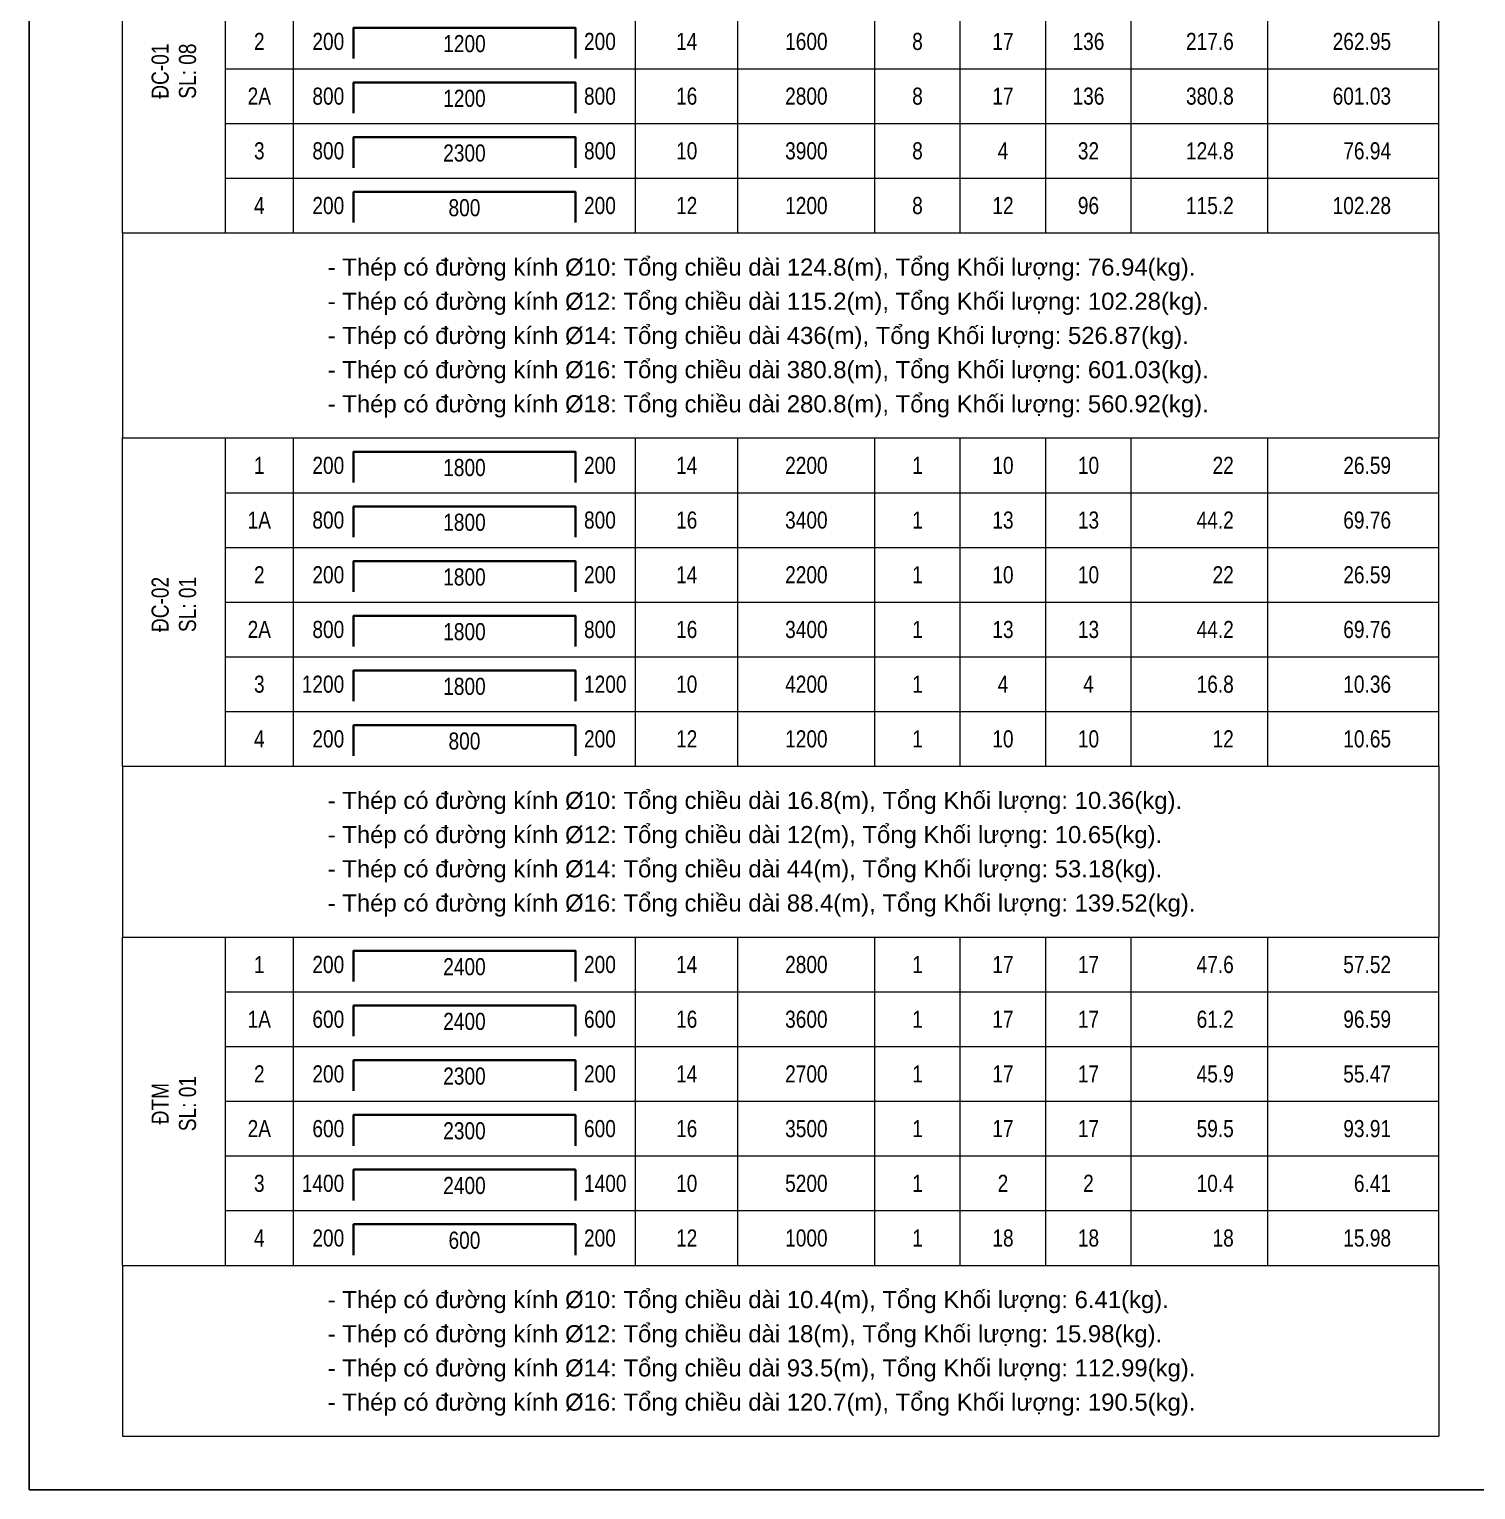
# Model space of a CAD drawing. Extents: x -165145 to 691808, y -202842 to 311040.
# Drawn here: x 356992 to 367569, y 62514 to 73195 of the extents above; entities that cross this region are included whole.
import ezdxf
from ezdxf.enums import TextEntityAlignment as Align

# ---------------------------------------------------------------- set-up
doc = ezdxf.new("R2010")
doc.units = 0
doc.header["$LTSCALE"] = 10
doc.header["$MEASUREMENT"] = 0
doc.layers.get('Defpoints').update_dxf_attribs({"color": 5, "linetype": 'CONTINUOUS'})
for name, color, linetype, lineweight in [('DCE_BaoBeTong', 4, 'CONTINUOUS', 18), ('Dce_text', 7, 'CONTINUOUS', 13), ('DCE_ThepChu', 1, 'CONTINUOUS', 35), ('TEXT', 4, 'CONTINUOUS', 20)]:
    doc.layers.add(name, color=color, linetype=linetype, lineweight=lineweight)
doc.styles.add('Dce_Text', font='arial.ttf', dxfattribs={"width": 0.8})
doc.styles.add('Dce_Text2', font='arial.ttf', dxfattribs={"width": 0.8})

# ---------------------------------------------------------------- blocks, each defined once
blk = doc.blocks.new('TenCauKien')
at = {"layer": 'Dce_text', "style": 'Dce_Text', "width": 0.8}
for tag, p in [('TENCAUKIEN', (-2, 0)), ('SOCAUKIEN', (2, 0))]:
    blk.add_attdef(tag, text='', height=2.5, rotation=90, dxfattribs=at).set_placement(p, align=Align.MIDDLE_CENTER)
blk = doc.blocks.new('TK4')
at = {"layer": 'DCE_BaoBeTong'}
for p, q in [((0, -8), (0, 0)), ((25, -8), (25, 0)), ((75, -8), (75, 0)), ((90, -8), (90, 0)), ((110, -8), (110, 0)), ((122.5, -8), (122.5, 0)), ((135, -8), (135, 0)), ((147.5, -8), (147.5, 0)), ((167.5, -8), (167.5, 0))]:
    blk.add_line(p, q, dxfattribs=at)
for points in [[(15, -8), (25, -8), (75, -8), (90, -8), (122.5, -8), (135, -8), (147.5, -8), (167.5, -8), (192.5, -8), (192.5, 0)], [(15, 0), (15, -8)]]:
    blk.add_lwpolyline(points, dxfattribs=at)
at = {"layer": 'DCE_ThepChu'}
blk.add_lwpolyline([(33.78, -6.5), (33.78, -2), (66.22, -2), (66.22, -6.5)], dxfattribs=at)
at = {"layer": 'Dce_text', "color": 2, "style": 'Dce_Text', "width": 0.8, "flags": 4}
for tag, p in [('SH', (20, -4)), ('L2', (50, -4.32)), ('DK', (82.5, -4)), ('sumL', (100, -4)), ('SKC', (116.25, -4)), ('SL', (128.75, -4))]:
    blk.add_attdef(tag, text='', height=2.5, dxfattribs=at).set_placement(p, align=Align.MIDDLE_CENTER)
for tag, p in [('L1', (32.43, -4)), ('Lall', (162.5, -4)), ('KL', (185.5, -4))]:
    blk.add_attdef(tag, text='', height=2.5, dxfattribs=at).set_placement(p, align=Align.MIDDLE_RIGHT)
blk.add_attdef('L3', text='', height=2.5, dxfattribs=at).set_placement((67.48, -4), align=Align.MIDDLE_LEFT)
at = {"layer": 'Dce_text', "color": 2, "style": 'Dce_Text', "width": 0.8}
blk.add_attdef('TSL', text='', height=2.5, dxfattribs=at).set_placement((141.25, -4), align=Align.MIDDLE_CENTER)

msp = doc.modelspace()

# ---------------------------------------------------------------- linework, layer by layer
at = {"layer": 'DCE_BaoBeTong'}
for p, q in [((357674.27379, 71705.51187), (358424.27379, 71705.51187)), ((357674.27379, 71705.51187), (357674.27379, 70205.51187)), ((367299.27379, 71705.51187), (367299.27379, 70205.51187)), ((357674.27379, 70205.51187), (367299.27379, 70205.51187)), ((357674.27379, 67805.51187), (358424.27379, 67805.51187)), ((357674.27379, 67805.51187), (357674.27379, 66555.51187)), ((367299.27379, 67805.51187), (367299.27379, 66555.51187)), ((357674.27379, 66555.51187), (367299.27379, 66555.51187)), ((357674.27379, 64155.51187), (358424.27379, 64155.51187)), ((357674.27379, 64155.51187), (357674.27379, 62905.51187)), ((367299.27379, 64155.51187), (367299.27379, 62905.51187)), ((357674.27379, 62905.51187), (367299.27379, 62905.51187))]:
    msp.add_line(p, q, dxfattribs=at)
at = {"layer": 'Defpoints'}
msp.add_lwpolyline([(356992.12104, 79998.00909), (378009.08979, 79998.00909), (378009.08979, 62514.32784), (356992.12104, 62514.32784)], close=True, dxfattribs=at)

# ---------------------------------------------------------------- block references
at = {"layer": 'Dce_text'}
ref = msp.add_blockref('TK4', (357674.27379, 73305.51187), dxfattribs=dict(at, xscale=50, yscale=50, zscale=50))
ref.add_attrib('SH', '2', dxfattribs={"color": 2, "height": 125, "style": 'Dce_Text', "width": 0.8}).set_placement((358674.27379, 73105.51187), align=Align.MIDDLE_CENTER)
ref.add_attrib('L2', '1200', dxfattribs={"color": 2, "height": 125, "style": 'Dce_Text', "width": 0.8}).set_placement((360174.27379, 73089.55008), align=Align.MIDDLE_CENTER)
ref.add_attrib('L1', '200', dxfattribs={"color": 2, "height": 125, "style": 'Dce_Text', "width": 0.8}).set_placement((359295.5391, 73105.51187), align=Align.MIDDLE_RIGHT)
ref.add_attrib('L3', '200', dxfattribs={"color": 2, "height": 125, "style": 'Dce_Text', "width": 0.8}).set_placement((361048.51276, 73105.51187), align=Align.MIDDLE_LEFT)
ref.add_attrib('DK', '14', dxfattribs={"color": 2, "height": 125, "style": 'Dce_Text', "width": 0.8}).set_placement((361799.27379, 73105.51187), align=Align.MIDDLE_CENTER)
ref.add_attrib('sumL', '1600', dxfattribs={"color": 2, "height": 125, "style": 'Dce_Text', "width": 0.8}).set_placement((362674.27379, 73105.51187), align=Align.MIDDLE_CENTER)
ref.add_attrib('SL', '17', dxfattribs={"color": 2, "height": 125, "style": 'Dce_Text', "width": 0.8}).set_placement((364111.77379, 73105.51187), align=Align.MIDDLE_CENTER)
ref.add_attrib('SKC', '8', dxfattribs={"color": 2, "height": 125, "style": 'Dce_Text', "width": 0.8}).set_placement((363486.77379, 73105.51187), align=Align.MIDDLE_CENTER)
ref.add_attrib('Lall', '217.6', dxfattribs={"color": 2, "height": 125, "style": 'Dce_Text', "width": 0.8}).set_placement((365799.27379, 73105.51187), align=Align.MIDDLE_RIGHT)
ref.add_attrib('KL', '262.95', dxfattribs={"color": 2, "height": 125, "style": 'Dce_Text', "width": 0.8}).set_placement((366949.27379, 73105.51187), align=Align.MIDDLE_RIGHT)
ref.add_attrib('TSL', '136', dxfattribs={"color": 2, "height": 125, "style": 'Dce_Text', "width": 0.8}).set_placement((364736.77379, 73105.51187), align=Align.MIDDLE_CENTER)
ref = msp.add_blockref('TK4', (357674.27379, 72905.51187), dxfattribs=dict(at, xscale=50, yscale=50, zscale=50))
ref.add_attrib('SH', '2A', dxfattribs={"color": 2, "height": 125, "style": 'Dce_Text', "width": 0.8}).set_placement((358674.27379, 72705.51187), align=Align.MIDDLE_CENTER)
ref.add_attrib('L2', '1200', dxfattribs={"color": 2, "height": 125, "style": 'Dce_Text', "width": 0.8}).set_placement((360174.27379, 72689.55008), align=Align.MIDDLE_CENTER)
ref.add_attrib('L1', '800', dxfattribs={"color": 2, "height": 125, "style": 'Dce_Text', "width": 0.8}).set_placement((359295.5391, 72705.51187), align=Align.MIDDLE_RIGHT)
ref.add_attrib('L3', '800', dxfattribs={"color": 2, "height": 125, "style": 'Dce_Text', "width": 0.8}).set_placement((361048.51276, 72705.51187), align=Align.MIDDLE_LEFT)
ref.add_attrib('DK', '16', dxfattribs={"color": 2, "height": 125, "style": 'Dce_Text', "width": 0.8}).set_placement((361799.27379, 72705.51187), align=Align.MIDDLE_CENTER)
ref.add_attrib('sumL', '2800', dxfattribs={"color": 2, "height": 125, "style": 'Dce_Text', "width": 0.8}).set_placement((362674.27379, 72705.51187), align=Align.MIDDLE_CENTER)
ref.add_attrib('SL', '17', dxfattribs={"color": 2, "height": 125, "style": 'Dce_Text', "width": 0.8}).set_placement((364111.77379, 72705.51187), align=Align.MIDDLE_CENTER)
ref.add_attrib('SKC', '8', dxfattribs={"color": 2, "height": 125, "style": 'Dce_Text', "width": 0.8}).set_placement((363486.77379, 72705.51187), align=Align.MIDDLE_CENTER)
ref.add_attrib('Lall', '380.8', dxfattribs={"color": 2, "height": 125, "style": 'Dce_Text', "width": 0.8}).set_placement((365799.27379, 72705.51187), align=Align.MIDDLE_RIGHT)
ref.add_attrib('KL', '601.03', dxfattribs={"color": 2, "height": 125, "style": 'Dce_Text', "width": 0.8}).set_placement((366949.27379, 72705.51187), align=Align.MIDDLE_RIGHT)
ref.add_attrib('TSL', '136', dxfattribs={"color": 2, "height": 125, "style": 'Dce_Text', "width": 0.8}).set_placement((364736.77379, 72705.51187), align=Align.MIDDLE_CENTER)
ref = msp.add_blockref('TK4', (357674.27379, 72505.51187), dxfattribs=dict(at, xscale=50, yscale=50, zscale=50))
ref.add_attrib('SH', '3', dxfattribs={"color": 2, "height": 125, "style": 'Dce_Text', "width": 0.8}).set_placement((358674.27379, 72305.51187), align=Align.MIDDLE_CENTER)
ref.add_attrib('L2', '2300', dxfattribs={"color": 2, "height": 125, "style": 'Dce_Text', "width": 0.8}).set_placement((360174.27379, 72289.55008), align=Align.MIDDLE_CENTER)
ref.add_attrib('L1', '800', dxfattribs={"color": 2, "height": 125, "style": 'Dce_Text', "width": 0.8}).set_placement((359295.5391, 72305.51187), align=Align.MIDDLE_RIGHT)
ref.add_attrib('L3', '800', dxfattribs={"color": 2, "height": 125, "style": 'Dce_Text', "width": 0.8}).set_placement((361048.51276, 72305.51187), align=Align.MIDDLE_LEFT)
ref.add_attrib('DK', '10', dxfattribs={"color": 2, "height": 125, "style": 'Dce_Text', "width": 0.8}).set_placement((361799.27379, 72305.51187), align=Align.MIDDLE_CENTER)
ref.add_attrib('sumL', '3900', dxfattribs={"color": 2, "height": 125, "style": 'Dce_Text', "width": 0.8}).set_placement((362674.27379, 72305.51187), align=Align.MIDDLE_CENTER)
ref.add_attrib('SL', '4', dxfattribs={"color": 2, "height": 125, "style": 'Dce_Text', "width": 0.8}).set_placement((364111.77379, 72305.51187), align=Align.MIDDLE_CENTER)
ref.add_attrib('SKC', '8', dxfattribs={"color": 2, "height": 125, "style": 'Dce_Text', "width": 0.8}).set_placement((363486.77379, 72305.51187), align=Align.MIDDLE_CENTER)
ref.add_attrib('Lall', '124.8', dxfattribs={"color": 2, "height": 125, "style": 'Dce_Text', "width": 0.8}).set_placement((365799.27379, 72305.51187), align=Align.MIDDLE_RIGHT)
ref.add_attrib('KL', '76.94', dxfattribs={"color": 2, "height": 125, "style": 'Dce_Text', "width": 0.8}).set_placement((366949.27379, 72305.51187), align=Align.MIDDLE_RIGHT)
ref.add_attrib('TSL', '32', dxfattribs={"color": 2, "height": 125, "style": 'Dce_Text', "width": 0.8}).set_placement((364736.77379, 72305.51187), align=Align.MIDDLE_CENTER)
ref = msp.add_blockref('TK4', (357674.27379, 72105.51187), dxfattribs=dict(at, xscale=50, yscale=50, zscale=50))
ref.add_attrib('SH', '4', dxfattribs={"color": 2, "height": 125, "style": 'Dce_Text', "width": 0.8}).set_placement((358674.27379, 71905.51187), align=Align.MIDDLE_CENTER)
ref.add_attrib('L2', '800', dxfattribs={"color": 2, "height": 125, "style": 'Dce_Text', "width": 0.8}).set_placement((360174.27379, 71889.55008), align=Align.MIDDLE_CENTER)
ref.add_attrib('L1', '200', dxfattribs={"color": 2, "height": 125, "style": 'Dce_Text', "width": 0.8}).set_placement((359295.5391, 71905.51187), align=Align.MIDDLE_RIGHT)
ref.add_attrib('L3', '200', dxfattribs={"color": 2, "height": 125, "style": 'Dce_Text', "width": 0.8}).set_placement((361048.51276, 71905.51187), align=Align.MIDDLE_LEFT)
ref.add_attrib('DK', '12', dxfattribs={"color": 2, "height": 125, "style": 'Dce_Text', "width": 0.8}).set_placement((361799.27379, 71905.51187), align=Align.MIDDLE_CENTER)
ref.add_attrib('sumL', '1200', dxfattribs={"color": 2, "height": 125, "style": 'Dce_Text', "width": 0.8}).set_placement((362674.27379, 71905.51187), align=Align.MIDDLE_CENTER)
ref.add_attrib('SL', '12', dxfattribs={"color": 2, "height": 125, "style": 'Dce_Text', "width": 0.8}).set_placement((364111.77379, 71905.51187), align=Align.MIDDLE_CENTER)
ref.add_attrib('SKC', '8', dxfattribs={"color": 2, "height": 125, "style": 'Dce_Text', "width": 0.8}).set_placement((363486.77379, 71905.51187), align=Align.MIDDLE_CENTER)
ref.add_attrib('Lall', '115.2', dxfattribs={"color": 2, "height": 125, "style": 'Dce_Text', "width": 0.8}).set_placement((365799.27379, 71905.51187), align=Align.MIDDLE_RIGHT)
ref.add_attrib('KL', '102.28', dxfattribs={"color": 2, "height": 125, "style": 'Dce_Text', "width": 0.8}).set_placement((366949.27379, 71905.51187), align=Align.MIDDLE_RIGHT)
ref.add_attrib('TSL', '96', dxfattribs={"color": 2, "height": 125, "style": 'Dce_Text', "width": 0.8}).set_placement((364736.77379, 71905.51187), align=Align.MIDDLE_CENTER)
ref = msp.add_blockref('TK4', (357674.27379, 70205.51187), dxfattribs=dict(at, xscale=50, yscale=50, zscale=50))
ref.add_attrib('SH', '1', dxfattribs={"color": 2, "height": 125, "style": 'Dce_Text', "width": 0.8}).set_placement((358674.27379, 70005.51187), align=Align.MIDDLE_CENTER)
ref.add_attrib('L2', '1800', dxfattribs={"color": 2, "height": 125, "style": 'Dce_Text', "width": 0.8}).set_placement((360174.27379, 69989.55008), align=Align.MIDDLE_CENTER)
ref.add_attrib('L1', '200', dxfattribs={"color": 2, "height": 125, "style": 'Dce_Text', "width": 0.8}).set_placement((359295.5391, 70005.51187), align=Align.MIDDLE_RIGHT)
ref.add_attrib('L3', '200', dxfattribs={"color": 2, "height": 125, "style": 'Dce_Text', "width": 0.8}).set_placement((361048.51276, 70005.51187), align=Align.MIDDLE_LEFT)
ref.add_attrib('DK', '14', dxfattribs={"color": 2, "height": 125, "style": 'Dce_Text', "width": 0.8}).set_placement((361799.27379, 70005.51187), align=Align.MIDDLE_CENTER)
ref.add_attrib('sumL', '2200', dxfattribs={"color": 2, "height": 125, "style": 'Dce_Text', "width": 0.8}).set_placement((362674.27379, 70005.51187), align=Align.MIDDLE_CENTER)
ref.add_attrib('SL', '10', dxfattribs={"color": 2, "height": 125, "style": 'Dce_Text', "width": 0.8}).set_placement((364111.77379, 70005.51187), align=Align.MIDDLE_CENTER)
ref.add_attrib('SKC', '1', dxfattribs={"color": 2, "height": 125, "style": 'Dce_Text', "width": 0.8}).set_placement((363486.77379, 70005.51187), align=Align.MIDDLE_CENTER)
ref.add_attrib('Lall', '22', dxfattribs={"color": 2, "height": 125, "style": 'Dce_Text', "width": 0.8}).set_placement((365799.27379, 70005.51187), align=Align.MIDDLE_RIGHT)
ref.add_attrib('KL', '26.59', dxfattribs={"color": 2, "height": 125, "style": 'Dce_Text', "width": 0.8}).set_placement((366949.27379, 70005.51187), align=Align.MIDDLE_RIGHT)
ref.add_attrib('TSL', '10', dxfattribs={"color": 2, "height": 125, "style": 'Dce_Text', "width": 0.8}).set_placement((364736.77379, 70005.51187), align=Align.MIDDLE_CENTER)
ref = msp.add_blockref('TK4', (357674.27379, 69805.51187), dxfattribs=dict(at, xscale=50, yscale=50, zscale=50))
ref.add_attrib('SH', '1A', dxfattribs={"color": 2, "height": 125, "style": 'Dce_Text', "width": 0.8}).set_placement((358674.27379, 69605.51187), align=Align.MIDDLE_CENTER)
ref.add_attrib('L2', '1800', dxfattribs={"color": 2, "height": 125, "style": 'Dce_Text', "width": 0.8}).set_placement((360174.27379, 69589.55008), align=Align.MIDDLE_CENTER)
ref.add_attrib('L1', '800', dxfattribs={"color": 2, "height": 125, "style": 'Dce_Text', "width": 0.8}).set_placement((359295.5391, 69605.51187), align=Align.MIDDLE_RIGHT)
ref.add_attrib('L3', '800', dxfattribs={"color": 2, "height": 125, "style": 'Dce_Text', "width": 0.8}).set_placement((361048.51276, 69605.51187), align=Align.MIDDLE_LEFT)
ref.add_attrib('DK', '16', dxfattribs={"color": 2, "height": 125, "style": 'Dce_Text', "width": 0.8}).set_placement((361799.27379, 69605.51187), align=Align.MIDDLE_CENTER)
ref.add_attrib('sumL', '3400', dxfattribs={"color": 2, "height": 125, "style": 'Dce_Text', "width": 0.8}).set_placement((362674.27379, 69605.51187), align=Align.MIDDLE_CENTER)
ref.add_attrib('SL', '13', dxfattribs={"color": 2, "height": 125, "style": 'Dce_Text', "width": 0.8}).set_placement((364111.77379, 69605.51187), align=Align.MIDDLE_CENTER)
ref.add_attrib('SKC', '1', dxfattribs={"color": 2, "height": 125, "style": 'Dce_Text', "width": 0.8}).set_placement((363486.77379, 69605.51187), align=Align.MIDDLE_CENTER)
ref.add_attrib('Lall', '44.2', dxfattribs={"color": 2, "height": 125, "style": 'Dce_Text', "width": 0.8}).set_placement((365799.27379, 69605.51187), align=Align.MIDDLE_RIGHT)
ref.add_attrib('KL', '69.76', dxfattribs={"color": 2, "height": 125, "style": 'Dce_Text', "width": 0.8}).set_placement((366949.27379, 69605.51187), align=Align.MIDDLE_RIGHT)
ref.add_attrib('TSL', '13', dxfattribs={"color": 2, "height": 125, "style": 'Dce_Text', "width": 0.8}).set_placement((364736.77379, 69605.51187), align=Align.MIDDLE_CENTER)
ref = msp.add_blockref('TK4', (357674.27379, 69405.51187), dxfattribs=dict(at, xscale=50, yscale=50, zscale=50))
ref.add_attrib('SH', '2', dxfattribs={"color": 2, "height": 125, "style": 'Dce_Text', "width": 0.8}).set_placement((358674.27379, 69205.51187), align=Align.MIDDLE_CENTER)
ref.add_attrib('L2', '1800', dxfattribs={"color": 2, "height": 125, "style": 'Dce_Text', "width": 0.8}).set_placement((360174.27379, 69189.55008), align=Align.MIDDLE_CENTER)
ref.add_attrib('L1', '200', dxfattribs={"color": 2, "height": 125, "style": 'Dce_Text', "width": 0.8}).set_placement((359295.5391, 69205.51187), align=Align.MIDDLE_RIGHT)
ref.add_attrib('L3', '200', dxfattribs={"color": 2, "height": 125, "style": 'Dce_Text', "width": 0.8}).set_placement((361048.51276, 69205.51187), align=Align.MIDDLE_LEFT)
ref.add_attrib('DK', '14', dxfattribs={"color": 2, "height": 125, "style": 'Dce_Text', "width": 0.8}).set_placement((361799.27379, 69205.51187), align=Align.MIDDLE_CENTER)
ref.add_attrib('sumL', '2200', dxfattribs={"color": 2, "height": 125, "style": 'Dce_Text', "width": 0.8}).set_placement((362674.27379, 69205.51187), align=Align.MIDDLE_CENTER)
ref.add_attrib('SL', '10', dxfattribs={"color": 2, "height": 125, "style": 'Dce_Text', "width": 0.8}).set_placement((364111.77379, 69205.51187), align=Align.MIDDLE_CENTER)
ref.add_attrib('SKC', '1', dxfattribs={"color": 2, "height": 125, "style": 'Dce_Text', "width": 0.8}).set_placement((363486.77379, 69205.51187), align=Align.MIDDLE_CENTER)
ref.add_attrib('Lall', '22', dxfattribs={"color": 2, "height": 125, "style": 'Dce_Text', "width": 0.8}).set_placement((365799.27379, 69205.51187), align=Align.MIDDLE_RIGHT)
ref.add_attrib('KL', '26.59', dxfattribs={"color": 2, "height": 125, "style": 'Dce_Text', "width": 0.8}).set_placement((366949.27379, 69205.51187), align=Align.MIDDLE_RIGHT)
ref.add_attrib('TSL', '10', dxfattribs={"color": 2, "height": 125, "style": 'Dce_Text', "width": 0.8}).set_placement((364736.77379, 69205.51187), align=Align.MIDDLE_CENTER)
ref = msp.add_blockref('TK4', (357674.27379, 69005.51187), dxfattribs=dict(at, xscale=50, yscale=50, zscale=50))
ref.add_attrib('SH', '2A', dxfattribs={"color": 2, "height": 125, "style": 'Dce_Text', "width": 0.8}).set_placement((358674.27379, 68805.51187), align=Align.MIDDLE_CENTER)
ref.add_attrib('L2', '1800', dxfattribs={"color": 2, "height": 125, "style": 'Dce_Text', "width": 0.8}).set_placement((360174.27379, 68789.55008), align=Align.MIDDLE_CENTER)
ref.add_attrib('L1', '800', dxfattribs={"color": 2, "height": 125, "style": 'Dce_Text', "width": 0.8}).set_placement((359295.5391, 68805.51187), align=Align.MIDDLE_RIGHT)
ref.add_attrib('L3', '800', dxfattribs={"color": 2, "height": 125, "style": 'Dce_Text', "width": 0.8}).set_placement((361048.51276, 68805.51187), align=Align.MIDDLE_LEFT)
ref.add_attrib('DK', '16', dxfattribs={"color": 2, "height": 125, "style": 'Dce_Text', "width": 0.8}).set_placement((361799.27379, 68805.51187), align=Align.MIDDLE_CENTER)
ref.add_attrib('sumL', '3400', dxfattribs={"color": 2, "height": 125, "style": 'Dce_Text', "width": 0.8}).set_placement((362674.27379, 68805.51187), align=Align.MIDDLE_CENTER)
ref.add_attrib('SL', '13', dxfattribs={"color": 2, "height": 125, "style": 'Dce_Text', "width": 0.8}).set_placement((364111.77379, 68805.51187), align=Align.MIDDLE_CENTER)
ref.add_attrib('SKC', '1', dxfattribs={"color": 2, "height": 125, "style": 'Dce_Text', "width": 0.8}).set_placement((363486.77379, 68805.51187), align=Align.MIDDLE_CENTER)
ref.add_attrib('Lall', '44.2', dxfattribs={"color": 2, "height": 125, "style": 'Dce_Text', "width": 0.8}).set_placement((365799.27379, 68805.51187), align=Align.MIDDLE_RIGHT)
ref.add_attrib('KL', '69.76', dxfattribs={"color": 2, "height": 125, "style": 'Dce_Text', "width": 0.8}).set_placement((366949.27379, 68805.51187), align=Align.MIDDLE_RIGHT)
ref.add_attrib('TSL', '13', dxfattribs={"color": 2, "height": 125, "style": 'Dce_Text', "width": 0.8}).set_placement((364736.77379, 68805.51187), align=Align.MIDDLE_CENTER)
ref = msp.add_blockref('TK4', (357674.27379, 68605.51187), dxfattribs=dict(at, xscale=50, yscale=50, zscale=50))
ref.add_attrib('SH', '3', dxfattribs={"color": 2, "height": 125, "style": 'Dce_Text', "width": 0.8}).set_placement((358674.27379, 68405.51187), align=Align.MIDDLE_CENTER)
ref.add_attrib('L2', '1800', dxfattribs={"color": 2, "height": 125, "style": 'Dce_Text', "width": 0.8}).set_placement((360174.27379, 68389.55008), align=Align.MIDDLE_CENTER)
ref.add_attrib('L1', '1200', dxfattribs={"color": 2, "height": 125, "style": 'Dce_Text', "width": 0.8}).set_placement((359295.5391, 68405.51187), align=Align.MIDDLE_RIGHT)
ref.add_attrib('L3', '1200', dxfattribs={"color": 2, "height": 125, "style": 'Dce_Text', "width": 0.8}).set_placement((361048.51276, 68405.51187), align=Align.MIDDLE_LEFT)
ref.add_attrib('DK', '10', dxfattribs={"color": 2, "height": 125, "style": 'Dce_Text', "width": 0.8}).set_placement((361799.27379, 68405.51187), align=Align.MIDDLE_CENTER)
ref.add_attrib('sumL', '4200', dxfattribs={"color": 2, "height": 125, "style": 'Dce_Text', "width": 0.8}).set_placement((362674.27379, 68405.51187), align=Align.MIDDLE_CENTER)
ref.add_attrib('SL', '4', dxfattribs={"color": 2, "height": 125, "style": 'Dce_Text', "width": 0.8}).set_placement((364111.77379, 68405.51187), align=Align.MIDDLE_CENTER)
ref.add_attrib('SKC', '1', dxfattribs={"color": 2, "height": 125, "style": 'Dce_Text', "width": 0.8}).set_placement((363486.77379, 68405.51187), align=Align.MIDDLE_CENTER)
ref.add_attrib('Lall', '16.8', dxfattribs={"color": 2, "height": 125, "style": 'Dce_Text', "width": 0.8}).set_placement((365799.27379, 68405.51187), align=Align.MIDDLE_RIGHT)
ref.add_attrib('KL', '10.36', dxfattribs={"color": 2, "height": 125, "style": 'Dce_Text', "width": 0.8}).set_placement((366949.27379, 68405.51187), align=Align.MIDDLE_RIGHT)
ref.add_attrib('TSL', '4', dxfattribs={"color": 2, "height": 125, "style": 'Dce_Text', "width": 0.8}).set_placement((364736.77379, 68405.51187), align=Align.MIDDLE_CENTER)
ref = msp.add_blockref('TK4', (357674.27379, 68205.51187), dxfattribs=dict(at, xscale=50, yscale=50, zscale=50))
ref.add_attrib('SH', '4', dxfattribs={"color": 2, "height": 125, "style": 'Dce_Text', "width": 0.8}).set_placement((358674.27379, 68005.51187), align=Align.MIDDLE_CENTER)
ref.add_attrib('L2', '800', dxfattribs={"color": 2, "height": 125, "style": 'Dce_Text', "width": 0.8}).set_placement((360174.27379, 67989.55008), align=Align.MIDDLE_CENTER)
ref.add_attrib('L1', '200', dxfattribs={"color": 2, "height": 125, "style": 'Dce_Text', "width": 0.8}).set_placement((359295.5391, 68005.51187), align=Align.MIDDLE_RIGHT)
ref.add_attrib('L3', '200', dxfattribs={"color": 2, "height": 125, "style": 'Dce_Text', "width": 0.8}).set_placement((361048.51276, 68005.51187), align=Align.MIDDLE_LEFT)
ref.add_attrib('DK', '12', dxfattribs={"color": 2, "height": 125, "style": 'Dce_Text', "width": 0.8}).set_placement((361799.27379, 68005.51187), align=Align.MIDDLE_CENTER)
ref.add_attrib('sumL', '1200', dxfattribs={"color": 2, "height": 125, "style": 'Dce_Text', "width": 0.8}).set_placement((362674.27379, 68005.51187), align=Align.MIDDLE_CENTER)
ref.add_attrib('SL', '10', dxfattribs={"color": 2, "height": 125, "style": 'Dce_Text', "width": 0.8}).set_placement((364111.77379, 68005.51187), align=Align.MIDDLE_CENTER)
ref.add_attrib('SKC', '1', dxfattribs={"color": 2, "height": 125, "style": 'Dce_Text', "width": 0.8}).set_placement((363486.77379, 68005.51187), align=Align.MIDDLE_CENTER)
ref.add_attrib('Lall', '12', dxfattribs={"color": 2, "height": 125, "style": 'Dce_Text', "width": 0.8}).set_placement((365799.27379, 68005.51187), align=Align.MIDDLE_RIGHT)
ref.add_attrib('KL', '10.65', dxfattribs={"color": 2, "height": 125, "style": 'Dce_Text', "width": 0.8}).set_placement((366949.27379, 68005.51187), align=Align.MIDDLE_RIGHT)
ref.add_attrib('TSL', '10', dxfattribs={"color": 2, "height": 125, "style": 'Dce_Text', "width": 0.8}).set_placement((364736.77379, 68005.51187), align=Align.MIDDLE_CENTER)
ref = msp.add_blockref('TK4', (357674.27379, 66555.51187), dxfattribs=dict(at, xscale=50, yscale=50, zscale=50))
ref.add_attrib('SH', '1', dxfattribs={"color": 2, "height": 125, "style": 'Dce_Text', "width": 0.8}).set_placement((358674.27379, 66355.51187), align=Align.MIDDLE_CENTER)
ref.add_attrib('L2', '2400', dxfattribs={"color": 2, "height": 125, "style": 'Dce_Text', "width": 0.8}).set_placement((360174.27379, 66339.55008), align=Align.MIDDLE_CENTER)
ref.add_attrib('L1', '200', dxfattribs={"color": 2, "height": 125, "style": 'Dce_Text', "width": 0.8}).set_placement((359295.5391, 66355.51187), align=Align.MIDDLE_RIGHT)
ref.add_attrib('L3', '200', dxfattribs={"color": 2, "height": 125, "style": 'Dce_Text', "width": 0.8}).set_placement((361048.51276, 66355.51187), align=Align.MIDDLE_LEFT)
ref.add_attrib('DK', '14', dxfattribs={"color": 2, "height": 125, "style": 'Dce_Text', "width": 0.8}).set_placement((361799.27379, 66355.51187), align=Align.MIDDLE_CENTER)
ref.add_attrib('sumL', '2800', dxfattribs={"color": 2, "height": 125, "style": 'Dce_Text', "width": 0.8}).set_placement((362674.27379, 66355.51187), align=Align.MIDDLE_CENTER)
ref.add_attrib('SL', '17', dxfattribs={"color": 2, "height": 125, "style": 'Dce_Text', "width": 0.8}).set_placement((364111.77379, 66355.51187), align=Align.MIDDLE_CENTER)
ref.add_attrib('SKC', '1', dxfattribs={"color": 2, "height": 125, "style": 'Dce_Text', "width": 0.8}).set_placement((363486.77379, 66355.51187), align=Align.MIDDLE_CENTER)
ref.add_attrib('Lall', '47.6', dxfattribs={"color": 2, "height": 125, "style": 'Dce_Text', "width": 0.8}).set_placement((365799.27379, 66355.51187), align=Align.MIDDLE_RIGHT)
ref.add_attrib('KL', '57.52', dxfattribs={"color": 2, "height": 125, "style": 'Dce_Text', "width": 0.8}).set_placement((366949.27379, 66355.51187), align=Align.MIDDLE_RIGHT)
ref.add_attrib('TSL', '17', dxfattribs={"color": 2, "height": 125, "style": 'Dce_Text', "width": 0.8}).set_placement((364736.77379, 66355.51187), align=Align.MIDDLE_CENTER)
ref = msp.add_blockref('TK4', (357674.27379, 66155.51187), dxfattribs=dict(at, xscale=50, yscale=50, zscale=50))
ref.add_attrib('SH', '1A', dxfattribs={"color": 2, "height": 125, "style": 'Dce_Text', "width": 0.8}).set_placement((358674.27379, 65955.51187), align=Align.MIDDLE_CENTER)
ref.add_attrib('L2', '2400', dxfattribs={"color": 2, "height": 125, "style": 'Dce_Text', "width": 0.8}).set_placement((360174.27379, 65939.55008), align=Align.MIDDLE_CENTER)
ref.add_attrib('L1', '600', dxfattribs={"color": 2, "height": 125, "style": 'Dce_Text', "width": 0.8}).set_placement((359295.5391, 65955.51187), align=Align.MIDDLE_RIGHT)
ref.add_attrib('L3', '600', dxfattribs={"color": 2, "height": 125, "style": 'Dce_Text', "width": 0.8}).set_placement((361048.51276, 65955.51187), align=Align.MIDDLE_LEFT)
ref.add_attrib('DK', '16', dxfattribs={"color": 2, "height": 125, "style": 'Dce_Text', "width": 0.8}).set_placement((361799.27379, 65955.51187), align=Align.MIDDLE_CENTER)
ref.add_attrib('sumL', '3600', dxfattribs={"color": 2, "height": 125, "style": 'Dce_Text', "width": 0.8}).set_placement((362674.27379, 65955.51187), align=Align.MIDDLE_CENTER)
ref.add_attrib('SL', '17', dxfattribs={"color": 2, "height": 125, "style": 'Dce_Text', "width": 0.8}).set_placement((364111.77379, 65955.51187), align=Align.MIDDLE_CENTER)
ref.add_attrib('SKC', '1', dxfattribs={"color": 2, "height": 125, "style": 'Dce_Text', "width": 0.8}).set_placement((363486.77379, 65955.51187), align=Align.MIDDLE_CENTER)
ref.add_attrib('Lall', '61.2', dxfattribs={"color": 2, "height": 125, "style": 'Dce_Text', "width": 0.8}).set_placement((365799.27379, 65955.51187), align=Align.MIDDLE_RIGHT)
ref.add_attrib('KL', '96.59', dxfattribs={"color": 2, "height": 125, "style": 'Dce_Text', "width": 0.8}).set_placement((366949.27379, 65955.51187), align=Align.MIDDLE_RIGHT)
ref.add_attrib('TSL', '17', dxfattribs={"color": 2, "height": 125, "style": 'Dce_Text', "width": 0.8}).set_placement((364736.77379, 65955.51187), align=Align.MIDDLE_CENTER)
ref = msp.add_blockref('TK4', (357674.27379, 65755.51187), dxfattribs=dict(at, xscale=50, yscale=50, zscale=50))
ref.add_attrib('SH', '2', dxfattribs={"color": 2, "height": 125, "style": 'Dce_Text', "width": 0.8}).set_placement((358674.27379, 65555.51187), align=Align.MIDDLE_CENTER)
ref.add_attrib('L2', '2300', dxfattribs={"color": 2, "height": 125, "style": 'Dce_Text', "width": 0.8}).set_placement((360174.27379, 65539.55008), align=Align.MIDDLE_CENTER)
ref.add_attrib('L1', '200', dxfattribs={"color": 2, "height": 125, "style": 'Dce_Text', "width": 0.8}).set_placement((359295.5391, 65555.51187), align=Align.MIDDLE_RIGHT)
ref.add_attrib('L3', '200', dxfattribs={"color": 2, "height": 125, "style": 'Dce_Text', "width": 0.8}).set_placement((361048.51276, 65555.51187), align=Align.MIDDLE_LEFT)
ref.add_attrib('DK', '14', dxfattribs={"color": 2, "height": 125, "style": 'Dce_Text', "width": 0.8}).set_placement((361799.27379, 65555.51187), align=Align.MIDDLE_CENTER)
ref.add_attrib('sumL', '2700', dxfattribs={"color": 2, "height": 125, "style": 'Dce_Text', "width": 0.8}).set_placement((362674.27379, 65555.51187), align=Align.MIDDLE_CENTER)
ref.add_attrib('SL', '17', dxfattribs={"color": 2, "height": 125, "style": 'Dce_Text', "width": 0.8}).set_placement((364111.77379, 65555.51187), align=Align.MIDDLE_CENTER)
ref.add_attrib('SKC', '1', dxfattribs={"color": 2, "height": 125, "style": 'Dce_Text', "width": 0.8}).set_placement((363486.77379, 65555.51187), align=Align.MIDDLE_CENTER)
ref.add_attrib('Lall', '45.9', dxfattribs={"color": 2, "height": 125, "style": 'Dce_Text', "width": 0.8}).set_placement((365799.27379, 65555.51187), align=Align.MIDDLE_RIGHT)
ref.add_attrib('KL', '55.47', dxfattribs={"color": 2, "height": 125, "style": 'Dce_Text', "width": 0.8}).set_placement((366949.27379, 65555.51187), align=Align.MIDDLE_RIGHT)
ref.add_attrib('TSL', '17', dxfattribs={"color": 2, "height": 125, "style": 'Dce_Text', "width": 0.8}).set_placement((364736.77379, 65555.51187), align=Align.MIDDLE_CENTER)
ref = msp.add_blockref('TK4', (357674.27379, 65355.51187), dxfattribs=dict(at, xscale=50, yscale=50, zscale=50))
ref.add_attrib('SH', '2A', dxfattribs={"color": 2, "height": 125, "style": 'Dce_Text', "width": 0.8}).set_placement((358674.27379, 65155.51187), align=Align.MIDDLE_CENTER)
ref.add_attrib('L2', '2300', dxfattribs={"color": 2, "height": 125, "style": 'Dce_Text', "width": 0.8}).set_placement((360174.27379, 65139.55008), align=Align.MIDDLE_CENTER)
ref.add_attrib('L1', '600', dxfattribs={"color": 2, "height": 125, "style": 'Dce_Text', "width": 0.8}).set_placement((359295.5391, 65155.51187), align=Align.MIDDLE_RIGHT)
ref.add_attrib('L3', '600', dxfattribs={"color": 2, "height": 125, "style": 'Dce_Text', "width": 0.8}).set_placement((361048.51276, 65155.51187), align=Align.MIDDLE_LEFT)
ref.add_attrib('DK', '16', dxfattribs={"color": 2, "height": 125, "style": 'Dce_Text', "width": 0.8}).set_placement((361799.27379, 65155.51187), align=Align.MIDDLE_CENTER)
ref.add_attrib('sumL', '3500', dxfattribs={"color": 2, "height": 125, "style": 'Dce_Text', "width": 0.8}).set_placement((362674.27379, 65155.51187), align=Align.MIDDLE_CENTER)
ref.add_attrib('SL', '17', dxfattribs={"color": 2, "height": 125, "style": 'Dce_Text', "width": 0.8}).set_placement((364111.77379, 65155.51187), align=Align.MIDDLE_CENTER)
ref.add_attrib('SKC', '1', dxfattribs={"color": 2, "height": 125, "style": 'Dce_Text', "width": 0.8}).set_placement((363486.77379, 65155.51187), align=Align.MIDDLE_CENTER)
ref.add_attrib('Lall', '59.5', dxfattribs={"color": 2, "height": 125, "style": 'Dce_Text', "width": 0.8}).set_placement((365799.27379, 65155.51187), align=Align.MIDDLE_RIGHT)
ref.add_attrib('KL', '93.91', dxfattribs={"color": 2, "height": 125, "style": 'Dce_Text', "width": 0.8}).set_placement((366949.27379, 65155.51187), align=Align.MIDDLE_RIGHT)
ref.add_attrib('TSL', '17', dxfattribs={"color": 2, "height": 125, "style": 'Dce_Text', "width": 0.8}).set_placement((364736.77379, 65155.51187), align=Align.MIDDLE_CENTER)
ref = msp.add_blockref('TK4', (357674.27379, 64955.51187), dxfattribs=dict(at, xscale=50, yscale=50, zscale=50))
ref.add_attrib('SH', '3', dxfattribs={"color": 2, "height": 125, "style": 'Dce_Text', "width": 0.8}).set_placement((358674.27379, 64755.51187), align=Align.MIDDLE_CENTER)
ref.add_attrib('L2', '2400', dxfattribs={"color": 2, "height": 125, "style": 'Dce_Text', "width": 0.8}).set_placement((360174.27379, 64739.55008), align=Align.MIDDLE_CENTER)
ref.add_attrib('L1', '1400', dxfattribs={"color": 2, "height": 125, "style": 'Dce_Text', "width": 0.8}).set_placement((359295.5391, 64755.51187), align=Align.MIDDLE_RIGHT)
ref.add_attrib('L3', '1400', dxfattribs={"color": 2, "height": 125, "style": 'Dce_Text', "width": 0.8}).set_placement((361048.51276, 64755.51187), align=Align.MIDDLE_LEFT)
ref.add_attrib('DK', '10', dxfattribs={"color": 2, "height": 125, "style": 'Dce_Text', "width": 0.8}).set_placement((361799.27379, 64755.51187), align=Align.MIDDLE_CENTER)
ref.add_attrib('sumL', '5200', dxfattribs={"color": 2, "height": 125, "style": 'Dce_Text', "width": 0.8}).set_placement((362674.27379, 64755.51187), align=Align.MIDDLE_CENTER)
ref.add_attrib('SL', '2', dxfattribs={"color": 2, "height": 125, "style": 'Dce_Text', "width": 0.8}).set_placement((364111.77379, 64755.51187), align=Align.MIDDLE_CENTER)
ref.add_attrib('SKC', '1', dxfattribs={"color": 2, "height": 125, "style": 'Dce_Text', "width": 0.8}).set_placement((363486.77379, 64755.51187), align=Align.MIDDLE_CENTER)
ref.add_attrib('Lall', '10.4', dxfattribs={"color": 2, "height": 125, "style": 'Dce_Text', "width": 0.8}).set_placement((365799.27379, 64755.51187), align=Align.MIDDLE_RIGHT)
ref.add_attrib('KL', '6.41', dxfattribs={"color": 2, "height": 125, "style": 'Dce_Text', "width": 0.8}).set_placement((366949.27379, 64755.51187), align=Align.MIDDLE_RIGHT)
ref.add_attrib('TSL', '2', dxfattribs={"color": 2, "height": 125, "style": 'Dce_Text', "width": 0.8}).set_placement((364736.77379, 64755.51187), align=Align.MIDDLE_CENTER)
ref = msp.add_blockref('TK4', (357674.27379, 64555.51187), dxfattribs=dict(at, xscale=50, yscale=50, zscale=50))
ref.add_attrib('SH', '4', dxfattribs={"color": 2, "height": 125, "style": 'Dce_Text', "width": 0.8}).set_placement((358674.27379, 64355.51187), align=Align.MIDDLE_CENTER)
ref.add_attrib('L2', '600', dxfattribs={"color": 2, "height": 125, "style": 'Dce_Text', "width": 0.8}).set_placement((360174.27379, 64339.55008), align=Align.MIDDLE_CENTER)
ref.add_attrib('L1', '200', dxfattribs={"color": 2, "height": 125, "style": 'Dce_Text', "width": 0.8}).set_placement((359295.5391, 64355.51187), align=Align.MIDDLE_RIGHT)
ref.add_attrib('L3', '200', dxfattribs={"color": 2, "height": 125, "style": 'Dce_Text', "width": 0.8}).set_placement((361048.51276, 64355.51187), align=Align.MIDDLE_LEFT)
ref.add_attrib('DK', '12', dxfattribs={"color": 2, "height": 125, "style": 'Dce_Text', "width": 0.8}).set_placement((361799.27379, 64355.51187), align=Align.MIDDLE_CENTER)
ref.add_attrib('sumL', '1000', dxfattribs={"color": 2, "height": 125, "style": 'Dce_Text', "width": 0.8}).set_placement((362674.27379, 64355.51187), align=Align.MIDDLE_CENTER)
ref.add_attrib('SL', '18', dxfattribs={"color": 2, "height": 125, "style": 'Dce_Text', "width": 0.8}).set_placement((364111.77379, 64355.51187), align=Align.MIDDLE_CENTER)
ref.add_attrib('SKC', '1', dxfattribs={"color": 2, "height": 125, "style": 'Dce_Text', "width": 0.8}).set_placement((363486.77379, 64355.51187), align=Align.MIDDLE_CENTER)
ref.add_attrib('Lall', '18', dxfattribs={"color": 2, "height": 125, "style": 'Dce_Text', "width": 0.8}).set_placement((365799.27379, 64355.51187), align=Align.MIDDLE_RIGHT)
ref.add_attrib('KL', '15.98', dxfattribs={"color": 2, "height": 125, "style": 'Dce_Text', "width": 0.8}).set_placement((366949.27379, 64355.51187), align=Align.MIDDLE_RIGHT)
ref.add_attrib('TSL', '18', dxfattribs={"color": 2, "height": 125, "style": 'Dce_Text', "width": 0.8}).set_placement((364736.77379, 64355.51187), align=Align.MIDDLE_CENTER)
at = {"layer": 'TEXT', "xscale": 50, "yscale": 50, "zscale": 50}
for p, values in [((358049.27379, 72888.11675), {'SOCAUKIEN': 'SL: 08', 'TENCAUKIEN': 'ĐC-01'}), ((358049.27379, 68988.11675), {'SOCAUKIEN': 'SL: 01', 'TENCAUKIEN': 'ĐC-02'}), ((358049.27379, 65338.11675), {'SOCAUKIEN': 'SL: 01', 'TENCAUKIEN': 'ĐTM'})]:
    msp.add_blockref('TenCauKien', p, dxfattribs=at).add_auto_attribs(values)

# ---------------------------------------------------------------- texts
at = {"layer": 'Dce_text', "style": 'Dce_Text2'}
for s, p in [('- Thép có đường kính Ø10: Tổng chiều dài 124.8(m), Tổng Khối lượng: 76.94(kg).', (359174.27379, 71455.51187)), ('- Thép có đường kính Ø12: Tổng chiều dài 115.2(m), Tổng Khối lượng: 102.28(kg).', (359174.27379, 71205.51187)), ('- Thép có đường kính Ø14: Tổng chiều dài 436(m), Tổng Khối lượng: 526.87(kg).', (359174.27379, 70955.51187)), ('- Thép có đường kính Ø16: Tổng chiều dài 380.8(m), Tổng Khối lượng: 601.03(kg).', (359174.27379, 70705.51187)), ('- Thép có đường kính Ø18: Tổng chiều dài 280.8(m), Tổng Khối lượng: 560.92(kg).', (359174.27379, 70455.51187)), ('- Thép có đường kính Ø10: Tổng chiều dài 16.8(m), Tổng Khối lượng: 10.36(kg).', (359174.27379, 67555.51187)), ('- Thép có đường kính Ø12: Tổng chiều dài 12(m), Tổng Khối lượng: 10.65(kg).', (359174.27379, 67305.51187)), ('- Thép có đường kính Ø14: Tổng chiều dài 44(m), Tổng Khối lượng: 53.18(kg).', (359174.27379, 67055.51187)), ('- Thép có đường kính Ø16: Tổng chiều dài 88.4(m), Tổng Khối lượng: 139.52(kg).', (359174.27379, 66805.51187)), ('- Thép có đường kính Ø10: Tổng chiều dài 10.4(m), Tổng Khối lượng: 6.41(kg).', (359174.27379, 63905.51187)), ('- Thép có đường kính Ø12: Tổng chiều dài 18(m), Tổng Khối lượng: 15.98(kg).', (359174.27379, 63655.51187)), ('- Thép có đường kính Ø14: Tổng chiều dài 93.5(m), Tổng Khối lượng: 112.99(kg).', (359174.27379, 63405.51187)), ('- Thép có đường kính Ø16: Tổng chiều dài 120.7(m), Tổng Khối lượng: 190.5(kg).', (359174.27379, 63155.51187))]:
    msp.add_text(s, height=125, dxfattribs=at).set_placement(p, align=Align.MIDDLE_LEFT)

doc.saveas('drawing.dxf')
